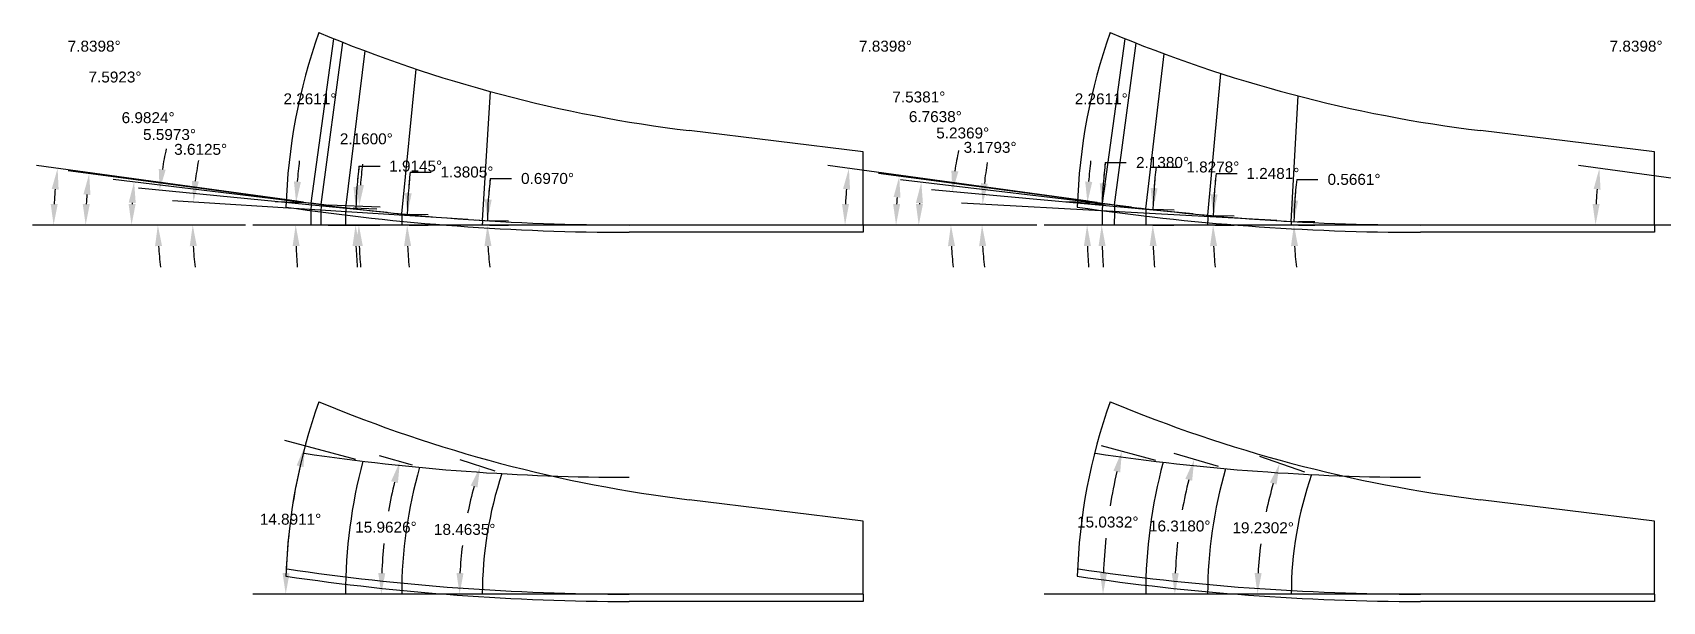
# Model space of a CAD drawing. Header units: inches. Extents: x 113.3 to 164.8, y -27 to 25.4.
# Drawn here: x 129.92 to 143.85, y -3.14 to 1.73 of the extents above; entities that cross this region are included whole.
import ezdxf

# ---------------------------------------------------------------- set-up
doc = ezdxf.new("R2010")
doc.units = ezdxf.units.IN
doc.header["$MEASUREMENT"] = 0
doc.header["$PDMODE"] = 35
doc.layers.get('Defpoints').update_dxf_attribs({"color": 10})
for name, color, linetype, true_color in [('Blade_2', 7, 'Continuous', 0xcccc00), ('Blade_3', 7, 'Continuous', 0x00cc00), ('Blade_4', 7, 'Continuous', 0x00cccc)]:
    doc.layers.add(name, color=color, linetype=linetype, true_color=true_color)
doc.styles.get("Standard").update_dxf_attribs({"font": 'arial.ttf'})
doc.dimstyles.get("Standard").update_dxf_attribs({"dimtxt": 0.09375, "dimasz": 0.18, "dimexe": 0.18, "dimexo": 0.0625, "dimgap": 0.09, "dimtad": 0, "dimtih": 1, "dimtoh": 1, "dimdec": 4, "dimzin": 0, "dimdsep": 46, "dimtxsty": 'Standard', "dimcen": 0.09, "dimadec": 4, "dimazin": 0, "dimtfac": 1, "dimtdec": 4, "dimtofl": 0, "dimtmove": 0, "dimatfit": 3, "dimfxl": 1, "dimtolj": 1, "dimtzin": 0, "dimarcsym": 0})

# ---------------------------------------------------------------- blocks, each defined once
blk = doc.blocks.new('*D74')
at = {"layer": 'Blade_2', "color": 0, "lineweight": -2, "transparency": 16777216}
for p, q in [((133.828, 0.479), (134.008, 0.479)), ((133.822, 0.12), (133.983, 0.118)), ((133.822, 0.081), (133.983, 0.081))]:
    blk.add_line(p, q, dxfattribs=at)
for start, end in [(172.8807, 179.303), (172.8832, 176.0931), (183.2099, 186.4197)]:
    blk.add_arc((137.016, 0.081), 3.213, start, end, dxfattribs=at)
at = {"layer": 'Blade_2', "color": 0, "transparency": 16777216}
for points in [[(133.84, 0.299), (133.78, 0.301), (133.803, 0.12)], [(133.778, -0.1), (133.838, -0.098), (133.803, 0.081)]]:
    blk.add_solid(points, dxfattribs=at)
at = {"layer": 'Defpoints', "color": 0, "transparency": 16777216}
for p in [(133.76, 0.121), (133.76, 0.081), (133.803, 0.094), (137.016, 0.081)]:
    blk.add_point(p, dxfattribs=at)
at = {"layer": 'Blade_2', "color": 0, "transparency": 16777216, "insert": (134.317, 0.479), "char_height": 0.09375, "attachment_point": 5}
blk.add_mtext('\\A1;0.6970°', dxfattribs=at)
blk = doc.blocks.new('*D75')
at = {"layer": 'Blade_2', "color": 0, "lineweight": -2, "transparency": 16777216}
for p, q in [((133.143, 0.534), (133.323, 0.534)), ((133.134, 0.175), (133.298, 0.171)), ((133.133, 0.081), (133.297, 0.081))]:
    blk.add_line(p, q, dxfattribs=at)
for start, end in [(173.3277, 178.6195), (173.3292, 175.9743), (182.6452, 185.2903)]:
    blk.add_arc((137.016, 0.081), 3.899, start, end, dxfattribs=at)
at = {"layer": 'Blade_2', "color": 0, "transparency": 16777216}
for points in [[(133.156, 0.353), (133.097, 0.356), (133.118, 0.175)], [(133.091, -0.1), (133.151, -0.098), (133.117, 0.081)]]:
    blk.add_solid(points, dxfattribs=at)
at = {"layer": 'Defpoints', "color": 0, "transparency": 16777216}
for p in [(133.072, 0.176), (133.07, 0.081), (133.117, 0.112), (137.016, 0.081)]:
    blk.add_point(p, dxfattribs=at)
at = {"layer": 'Blade_2', "color": 0, "transparency": 16777216, "insert": (133.628, 0.534), "char_height": 0.09375, "attachment_point": 5}
blk.add_mtext('\\A1;1.3805°', dxfattribs=at)
blk = doc.blocks.new('*D76')
at = {"layer": 'Blade_2', "color": 0, "lineweight": -2, "transparency": 16777216}
for p, q in [((132.705, 0.585), (132.885, 0.585)), ((132.655, 0.227), (132.858, 0.22)), ((132.652, 0.081), (132.856, 0.081))]:
    blk.add_line(p, q, dxfattribs=at)
for start, end in [(173.3317, 178.0855), (173.3327, 175.7091), (182.3764, 184.7528)]:
    blk.add_arc((137.016, 0.081), 4.34, start, end, dxfattribs=at)
at = {"layer": 'Blade_2', "color": 0, "transparency": 16777216}
for points in [[(132.718, 0.404), (132.658, 0.407), (132.678, 0.226)], [(132.65, -0.099), (132.71, -0.098), (132.676, 0.081)]]:
    blk.add_solid(points, dxfattribs=at)
at = {"layer": 'Defpoints', "color": 0, "transparency": 16777216}
for p in [(132.592, 0.229), (132.59, 0.081), (132.676, 0.129), (137.016, 0.081)]:
    blk.add_point(p, dxfattribs=at)
at = {"layer": 'Blade_2', "color": 0, "transparency": 16777216, "insert": (133.19, 0.585), "char_height": 0.09375, "attachment_point": 5}
blk.add_mtext('\\A1;1.9145°', dxfattribs=at)
blk = doc.blocks.new('*D77')
at = {"layer": 'Blade_2', "color": 0, "lineweight": -2, "transparency": 16777216}
for p, q in [((133.635, 0.129), (131.11, 0.288)), ((131.736, 0.081), (131.104, 0.081))]:
    blk.add_line(p, q, dxfattribs=at)
for start, end in [(169.7404, 173.0639), (183.3235, 186.6471)]:
    blk.add_arc((134.387, 0.081), 3.104, start, end, dxfattribs=at)
at = {"layer": 'Blade_2', "color": 0, "transparency": 16777216}
for points in [[(131.336, 0.453), (131.277, 0.459), (131.29, 0.277)], [(131.259, -0.1), (131.319, -0.098), (131.284, 0.081)]]:
    blk.add_solid(points, dxfattribs=at)
at = {"layer": 'Defpoints', "color": 0, "transparency": 16777216}
for p in [(131.285, 0.146), (131.798, 0.081), (133.698, 0.125), (133.822, 0.117), (137.016, 0.081)]:
    blk.add_point(p, dxfattribs=at)
at = {"layer": 'Blade_2', "color": 0, "transparency": 16777216, "insert": (131.352, 0.728), "char_height": 0.09375, "attachment_point": 5}
blk.add_mtext('\\A1;3.6125°', dxfattribs=at)
blk = doc.blocks.new('*D78')
at = {"layer": 'Blade_2', "color": 0, "lineweight": -2, "transparency": 16777216}
for p, q in [((132.947, 0.188), (130.822, 0.397)), ((131.736, 0.081), (130.806, 0.081))]:
    blk.add_line(p, q, dxfattribs=at)
for start, end in [(167.6506, 171.0266), (183.376, 186.7521)]:
    blk.add_arc((134.042, 0.081), 3.055, start, end, dxfattribs=at)
at = {"layer": 'Blade_2', "color": 0, "transparency": 16777216}
for points in [[(131.053, 0.554), (130.994, 0.561), (131.001, 0.379)], [(130.962, -0.1), (131.022, -0.098), (130.986, 0.081)]]:
    blk.add_solid(points, dxfattribs=at)
at = {"layer": 'Defpoints', "color": 0, "transparency": 16777216}
for p in [(130.988, 0.181), (133.009, 0.182), (133.134, 0.17), (131.798, 0.081), (137.016, 0.081)]:
    blk.add_point(p, dxfattribs=at)
at = {"layer": 'Blade_2', "color": 0, "transparency": 16777216, "insert": (131.086, 0.855), "char_height": 0.09375, "attachment_point": 5}
blk.add_mtext('\\A1;5.5973°', dxfattribs=at)
blk = doc.blocks.new('*D79')
at = {"layer": 'Blade_2', "color": 0, "lineweight": -2, "transparency": 16777216}
for p, q in [((132.468, 0.244), (130.605, 0.472)), ((131.736, 0.081), (130.581, 0.081))]:
    blk.add_line(p, q, dxfattribs=at)
blk.add_arc((133.8, 0.081), 3.039, 176.4119, 176.6057, dxfattribs=at)
at = {"layer": 'Blade_2', "color": 0, "transparency": 16777216}
for points in [[(130.737, 0.274), (130.797, 0.269), (130.783, 0.451)], [(130.796, 0.26), (130.736, 0.262), (130.761, 0.081)]]:
    blk.add_solid(points, dxfattribs=at)
at = {"layer": 'Defpoints', "color": 0, "transparency": 16777216}
for p in [(130.763, 0.205), (132.53, 0.237), (132.654, 0.221), (131.798, 0.081), (137.016, 0.081)]:
    blk.add_point(p, dxfattribs=at)
at = {"layer": 'Blade_2', "color": 0, "transparency": 16777216, "insert": (130.903, 0.999), "char_height": 0.09375, "attachment_point": 5}
blk.add_mtext('\\A1;6.9824°', dxfattribs=at)
blk = doc.blocks.new('*D92')
at = {"layer": 'Blade_3', "color": 0, "lineweight": -2, "transparency": 16777216}
for p, q in [((140.722, 0.471), (140.902, 0.471)), ((140.737, 0.111), (140.877, 0.11)), ((140.737, 0.081), (140.877, 0.081))]:
    blk.add_line(p, q, dxfattribs=at)
for start, end in [(172.7403, 179.4339), (172.7432, 176.0885), (183.3454, 186.6907)]:
    blk.add_arc((143.78, 0.081), 3.083, start, end, dxfattribs=at)
at = {"layer": 'Blade_3', "color": 0, "transparency": 16777216}
for points in [[(140.734, 0.29), (140.674, 0.293), (140.697, 0.112)], [(140.672, -0.1), (140.732, -0.098), (140.697, 0.081)]]:
    blk.add_solid(points, dxfattribs=at)
at = {"layer": 'Defpoints', "color": 0, "transparency": 16777216}
for p in [(140.674, 0.112), (140.674, 0.081), (140.697, 0.091), (143.78, 0.081)]:
    blk.add_point(p, dxfattribs=at)
at = {"layer": 'Blade_3', "color": 0, "transparency": 16777216, "insert": (141.211, 0.471), "char_height": 0.09375, "attachment_point": 5}
blk.add_mtext('\\A1;0.5661°', dxfattribs=at)
blk = doc.blocks.new('*D93')
at = {"layer": 'Blade_3', "color": 0, "lineweight": -2, "transparency": 16777216}
for p, q in [((140.032, 0.522), (140.212, 0.522)), ((140.023, 0.163), (140.187, 0.159)), ((140.022, 0.081), (140.186, 0.081))]:
    blk.add_line(p, q, dxfattribs=at)
for start, end in [(173.2851, 178.7519), (173.2866, 176.0192), (182.7326, 185.4653)]:
    blk.add_arc((143.78, 0.081), 3.774, start, end, dxfattribs=at)
at = {"layer": 'Blade_3', "color": 0, "transparency": 16777216}
for points in [[(140.045, 0.342), (139.985, 0.345), (140.007, 0.163)], [(139.98, -0.1), (140.04, -0.098), (140.006, 0.081)]]:
    blk.add_solid(points, dxfattribs=at)
at = {"layer": 'Defpoints', "color": 0, "transparency": 16777216}
for p in [(139.96, 0.164), (139.96, 0.081), (140.006, 0.109), (143.78, 0.081)]:
    blk.add_point(p, dxfattribs=at)
at = {"layer": 'Blade_3', "color": 0, "transparency": 16777216, "insert": (140.517, 0.522), "char_height": 0.09375, "attachment_point": 5}
blk.add_mtext('\\A1;1.2481°', dxfattribs=at)
blk = doc.blocks.new('*D94')
at = {"layer": 'Blade_3', "color": 0, "lineweight": -2, "transparency": 16777216}
for p, q in [((139.519, 0.577), (139.699, 0.577)), ((139.495, 0.218), (139.672, 0.212)), ((139.492, 0.081), (139.67, 0.081))]:
    blk.add_line(p, q, dxfattribs=at)
for start, end in [(173.3631, 178.1722), (173.3641, 175.7681), (182.404, 184.808)]:
    blk.add_arc((143.78, 0.081), 4.29, start, end, dxfattribs=at)
at = {"layer": 'Blade_3', "color": 0, "transparency": 16777216}
for points in [[(139.532, 0.396), (139.472, 0.399), (139.492, 0.218)], [(139.464, -0.099), (139.524, -0.098), (139.49, 0.081)]]:
    blk.add_solid(points, dxfattribs=at)
at = {"layer": 'Defpoints', "color": 0, "transparency": 16777216}
for p in [(139.432, 0.22), (139.43, 0.081), (139.49, 0.127), (143.78, 0.081)]:
    blk.add_point(p, dxfattribs=at)
at = {"layer": 'Blade_3', "color": 0, "transparency": 16777216, "insert": (140.004, 0.577), "char_height": 0.09375, "attachment_point": 5}
blk.add_mtext('\\A1;1.8278°', dxfattribs=at)
blk = doc.blocks.new('*D95')
at = {"layer": 'Blade_3', "color": 0, "lineweight": -2, "transparency": 16777216}
for p, q in [((140.55, 0.119), (137.856, 0.268)), ((138.5, 0.081), (137.851, 0.081))]:
    blk.add_line(p, q, dxfattribs=at)
for start, end in [(170.3667, 173.5937), (183.227, 186.454)]:
    blk.add_arc((141.227, 0.081), 3.196, start, end, dxfattribs=at)
at = {"layer": 'Blade_3', "color": 0, "transparency": 16777216}
for points in [[(138.08, 0.435), (138.021, 0.44), (138.036, 0.258)], [(138.006, -0.1), (138.066, -0.098), (138.031, 0.081)]]:
    blk.add_solid(points, dxfattribs=at)
at = {"layer": 'Defpoints', "color": 0, "transparency": 16777216}
for p in [(138.031, 0.14), (138.562, 0.081), (140.612, 0.115), (140.737, 0.108), (143.78, 0.081)]:
    blk.add_point(p, dxfattribs=at)
at = {"layer": 'Blade_3', "color": 0, "transparency": 16777216, "insert": (138.1, 0.745), "char_height": 0.09375, "attachment_point": 5}
blk.add_mtext('\\A1;3.1793°', dxfattribs=at)
blk = doc.blocks.new('*D96')
at = {"layer": 'Blade_3', "color": 0, "lineweight": -2, "transparency": 16777216}
for p, q in [((139.836, 0.176), (137.598, 0.381)), ((138.5, 0.081), (137.585, 0.081))]:
    blk.add_line(p, q, dxfattribs=at)
for start, end in [(168.1167, 171.4399), (183.3232, 186.6463)]:
    blk.add_arc((140.868, 0.081), 3.104, start, end, dxfattribs=at)
at = {"layer": 'Blade_3', "color": 0, "transparency": 16777216}
for points in [[(137.829, 0.54), (137.769, 0.547), (137.778, 0.364)], [(137.74, -0.1), (137.8, -0.098), (137.765, 0.081)]]:
    blk.add_solid(points, dxfattribs=at)
at = {"layer": 'Defpoints', "color": 0, "transparency": 16777216}
for p in [(137.766, 0.176), (139.898, 0.17), (140.023, 0.159), (138.562, 0.081), (143.78, 0.081)]:
    blk.add_point(p, dxfattribs=at)
at = {"layer": 'Blade_3', "color": 0, "transparency": 16777216, "insert": (137.866, 0.868), "char_height": 0.09375, "attachment_point": 5}
blk.add_mtext('\\A1;5.2369°', dxfattribs=at)
blk = doc.blocks.new('*D97')
at = {"layer": 'Blade_3', "color": 0, "lineweight": -2, "transparency": 16777216}
for p, q in [((139.308, 0.235), (137.333, 0.469)), ((138.5, 0.081), (137.31, 0.081))]:
    blk.add_line(p, q, dxfattribs=at)
blk.add_arc((140.602, 0.081), 3.112, 176.5511, 176.6851, dxfattribs=at)
at = {"layer": 'Blade_3', "color": 0, "transparency": 16777216}
for points in [[(137.466, 0.271), (137.526, 0.266), (137.512, 0.448)], [(137.526, 0.26), (137.466, 0.262), (137.49, 0.081)]]:
    blk.add_solid(points, dxfattribs=at)
at = {"layer": 'Defpoints', "color": 0, "transparency": 16777216}
for p in [(137.493, 0.204), (139.37, 0.227), (139.494, 0.213), (138.562, 0.081), (143.78, 0.081)]:
    blk.add_point(p, dxfattribs=at)
at = {"layer": 'Blade_3', "color": 0, "transparency": 16777216, "insert": (137.632, 1.008), "char_height": 0.09375, "attachment_point": 5}
blk.add_mtext('\\A1;6.7638°', dxfattribs=at)
blk = doc.blocks.new('*D136')
at = {"layer": 'Blade_4', "color": 0, "lineweight": -2, "transparency": 16777216}
for p, q in [((145.353, 0.285), (143.13, 0.591)), ((144.916, 0.081), (143.095, 0.081))]:
    blk.add_line(p, q, dxfattribs=at)
blk.add_arc((146.83, 0.081), 3.555, 175.0619, 177.0983, dxfattribs=at)
at = {"layer": 'Blade_4', "color": 0, "transparency": 16777216}
for points in [[(143.259, 0.39), (143.318, 0.384), (143.308, 0.566)], [(143.31, 0.26), (143.25, 0.262), (143.275, 0.081)]]:
    blk.add_solid(points, dxfattribs=at)
at = {"layer": 'Defpoints', "color": 0, "transparency": 16777216}
for p in [(143.279, 0.243), (145.415, 0.276), (145.538, 0.259), (144.978, 0.081), (150.196, 0.081)]:
    blk.add_point(p, dxfattribs=at)
at = {"layer": 'Blade_4', "color": 0, "transparency": 16777216, "insert": (143.622, 1.611), "char_height": 0.09375, "attachment_point": 5}
blk.add_mtext('\\A1;7.8398°', dxfattribs=at)
blk = doc.blocks.new('*D149')
at = {"layer": 'Blade_3', "color": 0, "lineweight": -2, "transparency": 16777216}
for p, q in [((139.014, 0.273), (137.145, 0.521)), ((138.5, 0.081), (137.116, 0.081))]:
    blk.add_line(p, q, dxfattribs=at)
blk.add_arc((140.467, 0.081), 3.171, 175.7146, 176.7473, dxfattribs=at)
at = {"layer": 'Blade_3', "color": 0, "transparency": 16777216}
for points in [[(137.275, 0.321), (137.334, 0.315), (137.323, 0.497)], [(137.331, 0.26), (137.271, 0.262), (137.296, 0.081)]]:
    blk.add_solid(points, dxfattribs=at)
at = {"layer": 'Defpoints', "color": 0, "transparency": 16777216}
for p in [(137.299, 0.22), (139.076, 0.265), (139.254, 0.242), (138.562, 0.081), (143.78, 0.081)]:
    blk.add_point(p, dxfattribs=at)
at = {"layer": 'Blade_3', "color": 0, "transparency": 16777216, "insert": (137.491, 1.176), "char_height": 0.09375, "attachment_point": 5}
blk.add_mtext('\\A1;7.5381°', dxfattribs=at)
blk = doc.blocks.new('*D150')
at = {"layer": 'Blade_3', "color": 0, "lineweight": -2, "transparency": 16777216}
for p, q in [((139.084, 0.616), (139.264, 0.616)), ((139.102, 0.256), (138.877, 0.264)), ((139.099, 0.081), (138.874, 0.081))]:
    blk.add_line(p, q, dxfattribs=at)
for start, end in [(173.4969, 177.862), (173.4977, 175.6799), (182.1822, 184.3644)]:
    blk.add_arc((143.78, 0.081), 4.726, start, end, dxfattribs=at)
at = {"layer": 'Blade_3', "color": 0, "transparency": 16777216}
for points in [[(139.097, 0.435), (139.037, 0.439), (139.057, 0.257)], [(139.027, -0.099), (139.087, -0.098), (139.054, 0.081)]]:
    blk.add_solid(points, dxfattribs=at)
at = {"layer": 'Defpoints', "color": 0, "transparency": 16777216}
for p in [(139.054, 0.14), (139.165, 0.253), (139.162, 0.081), (143.78, 0.081)]:
    blk.add_point(p, dxfattribs=at)
at = {"layer": 'Blade_3', "color": 0, "transparency": 16777216, "insert": (139.574, 0.616), "char_height": 0.09375, "attachment_point": 5}
blk.add_mtext('\\A1;2.1380°', dxfattribs=at)
blk = doc.blocks.new('*D151')
at = {"layer": 'Blade_3', "color": 0, "lineweight": -2, "transparency": 16777216}
for p, q in [((138.937, 0.285), (136.714, 0.591)), ((138.5, 0.081), (136.68, 0.081))]:
    blk.add_line(p, q, dxfattribs=at)
blk.add_arc((140.414, 0.081), 3.555, 175.0619, 177.0983, dxfattribs=at)
at = {"layer": 'Blade_3', "color": 0, "transparency": 16777216}
for points in [[(136.843, 0.39), (136.903, 0.384), (136.893, 0.566)], [(136.894, 0.26), (136.834, 0.262), (136.86, 0.081)]]:
    blk.add_solid(points, dxfattribs=at)
at = {"layer": 'Defpoints', "color": 0, "transparency": 16777216}
for p in [(136.863, 0.243), (138.999, 0.276), (139.123, 0.259), (138.562, 0.081), (143.78, 0.081)]:
    blk.add_point(p, dxfattribs=at)
at = {"layer": 'Blade_3', "color": 0, "transparency": 16777216, "insert": (137.206, 1.611), "char_height": 0.09375, "attachment_point": 5}
blk.add_mtext('\\A1;7.8398°', dxfattribs=at)
blk = doc.blocks.new('*D152')
at = {"layer": 'Blade_3', "color": 0, "lineweight": -2, "transparency": 16777216}
for p, q in [((138.998, 0.27), (138.752, 0.28)), ((138.995, 0.081), (138.749, 0.081))]:
    blk.add_line(p, q, dxfattribs=at)
for start, end in [(173.4872, 175.6131), (182.1258, 184.2516)]:
    blk.add_arc((143.78, 0.081), 4.852, start, end, dxfattribs=at)
at = {"layer": 'Blade_3', "color": 0, "transparency": 16777216}
for points in [[(138.973, 0.45), (138.913, 0.454), (138.932, 0.273)], [(138.902, -0.099), (138.962, -0.098), (138.929, 0.081)]]:
    blk.add_solid(points, dxfattribs=at)
at = {"layer": 'Defpoints', "color": 0, "transparency": 16777216}
for p in [(138.929, 0.145), (139.061, 0.267), (139.057, 0.081), (143.78, 0.081)]:
    blk.add_point(p, dxfattribs=at)
at = {"layer": 'Blade_3', "color": 0, "transparency": 16777216, "insert": (139.05, 1.16), "char_height": 0.09375, "attachment_point": 5}
blk.add_mtext('\\A1;2.2611°', dxfattribs=at)
blk = doc.blocks.new('*D156')
at = {"layer": 'Blade_2', "color": 0, "lineweight": -2, "transparency": 16777216}
for p, q in [((132.173, 0.285), (129.95, 0.591)), ((131.736, 0.081), (129.915, 0.081))]:
    blk.add_line(p, q, dxfattribs=at)
blk.add_arc((133.65, 0.081), 3.555, 175.0619, 177.0983, dxfattribs=at)
at = {"layer": 'Blade_2', "color": 0, "transparency": 16777216}
for points in [[(130.079, 0.39), (130.138, 0.384), (130.129, 0.566)], [(130.13, 0.26), (130.07, 0.262), (130.095, 0.081)]]:
    blk.add_solid(points, dxfattribs=at)
at = {"layer": 'Defpoints', "color": 0, "transparency": 16777216}
for p in [(130.099, 0.243), (132.235, 0.276), (132.359, 0.259), (131.798, 0.081), (137.016, 0.081)]:
    blk.add_point(p, dxfattribs=at)
at = {"layer": 'Blade_2', "color": 0, "transparency": 16777216, "insert": (130.442, 1.611), "char_height": 0.09375, "attachment_point": 5}
blk.add_mtext('\\A1;7.8398°', dxfattribs=at)
blk = doc.blocks.new('*D157')
at = {"layer": 'Blade_2', "color": 0, "lineweight": -2, "transparency": 16777216}
for p, q in [((132.234, 0.27), (131.988, 0.28)), ((132.23, 0.081), (131.984, 0.081))]:
    blk.add_line(p, q, dxfattribs=at)
for start, end in [(173.4872, 175.6131), (182.1258, 184.2516)]:
    blk.add_arc((137.016, 0.081), 4.852, start, end, dxfattribs=at)
at = {"layer": 'Blade_2', "color": 0, "transparency": 16777216}
for points in [[(132.209, 0.45), (132.149, 0.454), (132.168, 0.273)], [(132.138, -0.099), (132.198, -0.098), (132.164, 0.081)]]:
    blk.add_solid(points, dxfattribs=at)
at = {"layer": 'Defpoints', "color": 0, "transparency": 16777216}
for p in [(132.165, 0.145), (132.297, 0.267), (132.293, 0.081), (137.016, 0.081)]:
    blk.add_point(p, dxfattribs=at)
at = {"layer": 'Blade_2', "color": 0, "transparency": 16777216, "insert": (132.286, 1.16), "char_height": 0.09375, "attachment_point": 5}
blk.add_mtext('\\A1;2.2611°', dxfattribs=at)
blk = doc.blocks.new('*D158')
at = {"layer": 'Blade_2', "color": 0, "lineweight": -2, "transparency": 16777216}
for p, q in [((132.231, 0.276), (130.22, 0.544)), ((131.736, 0.081), (130.189, 0.081))]:
    blk.add_line(p, q, dxfattribs=at)
blk.add_arc((133.693, 0.081), 3.324, 175.511, 176.8968, dxfattribs=at)
at = {"layer": 'Blade_2', "color": 0, "transparency": 16777216}
for points in [[(130.35, 0.344), (130.41, 0.338), (130.399, 0.52)], [(130.404, 0.26), (130.344, 0.262), (130.369, 0.081)]]:
    blk.add_solid(points, dxfattribs=at)
at = {"layer": 'Defpoints', "color": 0, "transparency": 16777216}
for p in [(130.373, 0.228), (132.293, 0.268), (132.471, 0.244), (131.798, 0.081), (137.016, 0.081)]:
    blk.add_point(p, dxfattribs=at)
at = {"layer": 'Blade_2', "color": 0, "transparency": 16777216, "insert": (130.62, 1.347), "char_height": 0.09375, "attachment_point": 5}
blk.add_mtext('\\A1;7.5923°', dxfattribs=at)
blk = doc.blocks.new('*D159')
at = {"layer": 'Blade_2', "color": 0, "lineweight": -2, "transparency": 16777216}
for p, q in [((132.444, 0.254), (132.887, 0.237)), ((132.441, 0.081), (132.884, 0.081))]:
    blk.add_line(p, q, dxfattribs=at)
for start, end in [(173.0562, 175.4481), (182.3919, 184.7839)]:
    blk.add_arc((137.016, 0.081), 4.312, start, end, dxfattribs=at)
at = {"layer": 'Blade_2', "color": 0, "transparency": 16777216}
for points in [[(132.748, 0.422), (132.688, 0.425), (132.707, 0.244)], [(132.678, -0.099), (132.738, -0.098), (132.704, 0.081)]]:
    blk.add_solid(points, dxfattribs=at)
at = {"layer": 'Defpoints', "color": 0, "transparency": 16777216}
for p in [(132.382, 0.256), (132.379, 0.081), (132.704, 0.135), (137.016, 0.081)]:
    blk.add_point(p, dxfattribs=at)
at = {"layer": 'Blade_2', "color": 0, "transparency": 16777216, "insert": (132.768, 0.818), "char_height": 0.09375, "attachment_point": 5}
blk.add_mtext('\\A1;2.1600°', dxfattribs=at)
blk = doc.blocks.new('*D170')
at = {"color": 0, "lineweight": -2, "transparency": 16777216}
for p, q in [((132.678, -1.924), (132.071, -1.762)), ((132.527, -3.077), (131.899, -3.077))]:
    blk.add_line(p, q, dxfattribs=at)
for start, end in [(167.1977, 170.9378), (174.1651, 177.9111)]:
    blk.add_arc((137.016, -3.077), 4.937, start, end, dxfattribs=at)
at = {"color": 0, "transparency": 16777216}
for points in [[(132.172, -1.976), (132.231, -1.99), (132.244, -1.808)], [(132.112, -2.898), (132.052, -2.897), (132.079, -3.077)]]:
    blk.add_solid(points, dxfattribs=at)
at = {"layer": 'Defpoints', "color": 0, "transparency": 16777216}
for p in [(132.739, -1.94), (132.153, -2.226), (132.59, -3.077), (137.016, -3.077)]:
    blk.add_point(p, dxfattribs=at)
at = {"color": 0, "transparency": 16777216, "insert": (132.12, -2.437), "char_height": 0.09375, "attachment_point": 5}
blk.add_mtext('\\A1;14.8911°', dxfattribs=at)
blk = doc.blocks.new('*D171')
at = {"color": 0, "lineweight": -2, "transparency": 16777216}
for p, q in [((133.162, -1.975), (132.881, -1.895)), ((133.008, -3.077), (132.716, -3.077))]:
    blk.add_line(p, q, dxfattribs=at)
for start, end in [(166.5405, 170.0779), (173.9503, 177.4969)]:
    blk.add_arc((137.016, -3.077), 4.12, start, end, dxfattribs=at)
at = {"color": 0, "transparency": 16777216}
for points in [[(132.98, -2.111), (133.038, -2.126), (133.055, -1.944)], [(132.93, -2.898), (132.87, -2.897), (132.896, -3.077)]]:
    blk.add_solid(points, dxfattribs=at)
at = {"layer": 'Defpoints', "color": 0, "transparency": 16777216}
for p in [(133.223, -1.992), (132.967, -2.316), (133.07, -3.077), (137.016, -3.077)]:
    blk.add_point(p, dxfattribs=at)
at = {"color": 0, "transparency": 16777216, "insert": (132.936, -2.505), "char_height": 0.09375, "attachment_point": 5}
blk.add_mtext('\\A1;15.9626°', dxfattribs=at)
blk = doc.blocks.new('*D172')
at = {"color": 0, "lineweight": -2, "transparency": 16777216}
for p, q in [((133.868, -2.026), (133.571, -1.927)), ((133.697, -3.077), (133.385, -3.077))]:
    blk.add_line(p, q, dxfattribs=at)
for start, end in [(164.5248, 168.4408), (173.0804, 177.0117)]:
    blk.add_arc((137.016, -3.077), 3.452, start, end, dxfattribs=at)
at = {"color": 0, "transparency": 16777216}
for points in [[(133.661, -2.148), (133.718, -2.165), (133.742, -1.984)], [(133.599, -2.898), (133.539, -2.897), (133.565, -3.077)]]:
    blk.add_solid(points, dxfattribs=at)
at = {"layer": 'Defpoints', "color": 0, "transparency": 16777216}
for p in [(133.927, -2.046), (133.644, -2.341), (133.76, -3.077), (137.016, -3.077)]:
    blk.add_point(p, dxfattribs=at)
at = {"color": 0, "transparency": 16777216, "insert": (133.609, -2.524), "char_height": 0.09375, "attachment_point": 5}
blk.add_mtext('\\A1;18.4635°', dxfattribs=at)
blk = doc.blocks.new('*D173')
at = {"color": 0, "lineweight": -2, "transparency": 16777216}
for p, q in [((139.518, -1.933), (139.053, -1.808)), ((139.367, -3.077), (138.885, -3.077))]:
    blk.add_line(p, q, dxfattribs=at)
for start, end in [(167.1543, 170.7896), (174.1706, 177.8125)]:
    blk.add_arc((143.78, -3.077), 4.715, start, end, dxfattribs=at)
at = {"color": 0, "transparency": 16777216}
for points in [[(139.154, -2.022), (139.212, -2.036), (139.227, -1.854)], [(139.099, -2.898), (139.039, -2.897), (139.065, -3.077)]]:
    blk.add_solid(points, dxfattribs=at)
at = {"layer": 'Defpoints', "color": 0, "transparency": 16777216}
for p in [(139.579, -1.949), (139.137, -2.257), (139.43, -3.077), (143.78, -3.077)]:
    blk.add_point(p, dxfattribs=at)
at = {"color": 0, "transparency": 16777216, "insert": (139.106, -2.461), "char_height": 0.09375, "attachment_point": 5}
blk.add_mtext('\\A1;15.0332°', dxfattribs=at)
blk = doc.blocks.new('*D174')
at = {"color": 0, "lineweight": -2, "transparency": 16777216}
for p, q in [((140.053, -1.986), (139.672, -1.875)), ((139.897, -3.077), (139.499, -3.077))]:
    blk.add_line(p, q, dxfattribs=at)
for start, end in [(166.1971, 169.8895), (173.783, 177.4849)]:
    blk.add_arc((143.78, -3.077), 4.101, start, end, dxfattribs=at)
at = {"color": 0, "transparency": 16777216}
for points in [[(139.769, -2.091), (139.827, -2.107), (139.845, -1.925)], [(139.713, -2.898), (139.653, -2.897), (139.679, -3.077)]]:
    blk.add_solid(points, dxfattribs=at)
at = {"layer": 'Defpoints', "color": 0, "transparency": 16777216}
for p in [(140.113, -2.004), (139.753, -2.303), (139.96, -3.077), (143.78, -3.077)]:
    blk.add_point(p, dxfattribs=at)
at = {"color": 0, "transparency": 16777216, "insert": (139.721, -2.495), "char_height": 0.09375, "attachment_point": 5}
blk.add_mtext('\\A1;16.3180°', dxfattribs=at)
blk = doc.blocks.new('*D175')
at = {"color": 0, "lineweight": -2, "transparency": 16777216}
for p, q in [((140.789, -2.034), (140.405, -1.9)), ((140.612, -3.077), (140.206, -3.077))]:
    blk.add_line(p, q, dxfattribs=at)
for start, end in [(163.8086, 168.0149), (172.7383, 176.9611)]:
    blk.add_arc((143.78, -3.077), 3.394, start, end, dxfattribs=at)
at = {"color": 0, "transparency": 16777216}
for points in [[(140.492, -2.122), (140.549, -2.14), (140.575, -1.959)], [(140.421, -2.898), (140.361, -2.897), (140.386, -3.077)]]:
    blk.add_solid(points, dxfattribs=at)
at = {"layer": 'Defpoints', "color": 0, "transparency": 16777216}
for p in [(140.848, -2.054), (140.471, -2.324), (140.674, -3.077), (143.78, -3.077)]:
    blk.add_point(p, dxfattribs=at)
at = {"color": 0, "transparency": 16777216, "insert": (140.434, -2.51), "char_height": 0.09375, "attachment_point": 5}
blk.add_mtext('\\A1;19.2302°', dxfattribs=at)

msp = doc.modelspace()

# ---------------------------------------------------------------- linework, layer by layer
for p, q in [((137.01615, 0.70611), (135.52733, 0.88891)), ((143.78025, 0.70611), (142.29143, 0.88891)), ((137.01615, 0.08111), (137.01615, 0.01861)), ((143.78025, 0.08111), (143.78025, 0.01861)), ((137.01615, -2.4523), (135.52733, -2.26949)), ((143.78025, -2.4523), (142.29143, -2.26949)), ((137.01615, -3.0773), (137.01615, -3.1398)), ((143.78025, -3.0773), (143.78025, -3.1398))]:
    msp.add_line(p, q)
at = {"linetype": 'ByBlock'}
for p, q in [((137.01615, 0.08111), (137.01615, 0.70611)), ((143.78025, 0.08111), (143.78025, 0.70611)), ((137.01615, 0.01861), (135.01615, 0.01861)), ((143.78025, 0.01861), (141.78025, 0.01861)), ((137.01615, -3.0773), (137.01615, -2.4523)), ((143.78025, -3.0773), (143.78025, -2.4523)), ((137.01615, -3.1398), (135.01615, -3.1398)), ((143.78025, -3.1398), (141.78025, -3.1398))]:
    msp.add_line(p, q, dxfattribs=at)
at = {"color": 1}
for p, q in [((137.01615, 0.08111), (131.79821, 0.08111)), ((143.78025, 0.08111), (138.56231, 0.08111)), ((137.01615, -3.0773), (131.79821, -3.0773)), ((143.78025, -3.0773), (138.56231, -3.0773))]:
    msp.add_line(p, q, dxfattribs=at)
for centre, radius, start, end in [((137.01615, 0.08111), 4.9375, 160.516207, 178.212174), ((136.98976, 12.79947), 12, 247.312945, 263), ((143.78025, 0.08111), 4.9375, 160.516207, 178.212174), ((143.75386, 12.79947), 12, 247.312945, 263), ((137.01615, -3.0773), 4.9375, 160.516207, 178.212174), ((136.98976, 9.64106), 12, 247.312945, 263), ((143.78025, -3.0773), 4.9375, 160.516207, 178.212174), ((143.75386, 9.64106), 12, 247.312945, 263), ((137.01615, -3.0773), 4.42617, 165.10886, 180), ((143.78025, -3.0773), 4.35038, 164.966781, 180), ((137.01615, -3.0773), 3.94578, 164.037353, 180), ((137.01615, -3.0773), 3.25648, 161.536473, 180), ((143.78025, -3.0773), 3.82069, 163.681983, 180), ((143.78025, -3.0773), 3.10591, 160.769767, 180)]:
    msp.add_arc(centre, radius, start, end)
at = {"linetype": 'ByBlock'}
for centre, radius in [((135.01615, 20.01861), 19.9375), ((135.01615, 20.01861), 20), ((141.78025, 20.01861), 20), ((135.01615, 16.8602), 18.9375), ((141.78025, 16.8602), 18.9375), ((135.01615, 16.8602), 20), ((135.01615, 16.8602), 19.9375), ((141.78025, 16.8602), 20), ((141.78025, 16.8602), 19.9375)]:
    msp.add_arc(centre, radius, 261.56109, 270, dxfattribs=at)
at = {"layer": 'Blade_2'}
for p, q in [((132.29659, 0.26746), (132.49038, 1.67492)), ((132.38195, 0.25589), (132.56701, 1.64423)), ((132.59245, 0.22898), (132.75679, 1.57084)), ((133.07151, 0.17617), (133.19301, 1.41594)), ((133.75992, 0.12073), (133.82951, 1.22308)), ((132.47116, 0.244), (132.29274, 0.26779)), ((132.53041, 0.23657), (132.65449, 0.22138)), ((133.00931, 0.18227), (133.13371, 0.17008)), ((133.69754, 0.12466), (133.82229, 0.11679))]:
    msp.add_line(p, q, dxfattribs=at)
for radius, start in [(4.72324, 177.738859), (4.63749, 177.840038), (4.42617, 178.085543), (3.94578, 178.619473), (3.25648, 179.30296)]:
    msp.add_arc((137.01615, 0.08111), radius, start, 180, dxfattribs=at)
at = {"layer": 'Blade_3'}
for p, q in [((139.06069, 0.26746), (139.25448, 1.67492)), ((139.16472, 0.25341), (139.34789, 1.63759)), ((139.43208, 0.21987), (139.58928, 1.5453)), ((139.96047, 0.16433), (140.07174, 1.37835)), ((140.67449, 0.1118), (140.73414, 1.18563)), ((138.99877, 0.27599), (139.1226, 0.25894)), ((139.0755, 0.26522), (139.25395, 0.24161)), ((139.37002, 0.22723), (139.49415, 0.21251)), ((139.89823, 0.17004), (140.02271, 0.15863)), ((140.61209, 0.11526), (140.73689, 0.10833))]:
    msp.add_line(p, q, dxfattribs=at)
for centre, radius, start, end in [((141.78025, 20.01861), 19.9375, 261.56109, 270), ((143.78025, 0.08111), 4.72324, 177.738859, 180), ((143.78025, 0.08111), 4.61874, 177.862049, 180), ((143.78025, 0.08111), 4.35038, 178.172152, 180), ((143.78025, 0.08111), 3.82069, 178.751867, 180), ((143.78025, 0.08111), 3.10591, 179.433897, 180)]:
    msp.add_arc(centre, radius, start, end, dxfattribs=at)

# ---------------------------------------------------------------- dimensions: what is measured, and where the dimension line sits
for base, center, p1, p2, picture, middle in [((132.15258, -2.22607), (137.01615, -3.0773), (132.73863, -1.93985), (132.58998, -3.0773), '*D170', (132.12028, -2.43748)), ((139.137221, -2.256757), (143.78025, -3.077299), (139.578759, -1.948902), (139.42987, -3.077299), '*D173', (139.105789, -2.460516)), ((132.96653, -2.31638), (137.01615, -3.0773), (133.22251, -1.99217), (133.07037, -3.0773), '*D171', (132.93558, -2.50517)), ((133.64389, -2.34147), (137.01615, -3.0773), (133.9273, -2.04597), (133.75967, -3.0773), '*D172', (133.60925, -2.52356)), ((139.75311, -2.30335), (143.78025, -3.0773), (140.11347, -2.00381), (139.95956, -3.0773), '*D174', (139.72092, -2.49531)), ((140.470679, -2.324158), (143.78025, -3.077299), (140.847641, -2.054321), (140.67434, -3.077299), '*D175', (140.433748, -2.510372))]:
    dim = msp.add_angular_dim_3p(base=base, center=center, p1=p1, p2=p2, dimstyle='Standard')
    dim.commit()
    dim.dimension.update_dxf_attribs({"geometry": picture, "text_midpoint": middle})
at = {"layer": 'Blade_2'}
for base, line1, line2, picture, middle in [((130.09911803, 0.24317798), ((137.01615031, 0.08110934), (131.79820973, 0.08110934)), ((132.23466974, 0.27598595), (132.35850139, 0.25893539)), '*D156', (130.44173706, 1.6114905)), ((130.3727168, 0.2278731), ((137.0161503, 0.0811093), (131.7982097, 0.0811093)), ((132.4711637, 0.2440032), (132.2927417, 0.2677853)), '*D158', (130.6198737, 1.3467475)), ((130.7634562, 0.2045195), ((137.0161503, 0.0811093), (131.7982097, 0.0811093)), ((132.5304148, 0.2365738), (132.6544877, 0.2213782)), '*D79', (130.9029632, 0.999231)), ((130.987842, 0.180584), ((137.01615, 0.081109), (131.79821, 0.081109)), ((133.00931, 0.182269), (133.133714, 0.170077)), '*D78', (131.085906, 0.855182)), ((131.284575, 0.1463306), ((137.0161503, 0.0811093), (131.7982097, 0.0811093)), ((133.6975401, 0.1246635), (133.8222917, 0.1167875)), '*D77', (131.352004, 0.727754))]:
    dim = msp.add_angular_dim_2l(base=base, line1=line1, line2=line2, dimstyle='Standard', dxfattribs=at)
    dim.commit()
    dim.dimension.update_dxf_attribs({"geometry": picture, "text_midpoint": middle, "dimtype": 162})
for base, center, p1, p2, picture, middle in [((132.16484, 0.14493), (137.01615, 0.08111), (132.29659, 0.26746), (132.29291, 0.08111), '*D157', (132.28595, 1.16022)), ((132.704497, 0.135293), (137.01615, 0.081109), (132.381953, 0.255894), (132.378658, 0.081109), '*D159', (132.767627, 0.818224))]:
    dim = msp.add_angular_dim_3p(base=base, center=center, p1=p1, p2=p2, dimstyle='Standard', dxfattribs=at)
    dim.commit()
    dim.dimension.update_dxf_attribs({"geometry": picture, "text_midpoint": middle, "dimtype": 165})
for base, center, p1, p2, picture, middle in [((132.67626, 0.12945), (137.01615, 0.08111), (132.59245, 0.22898), (132.58998, 0.08111), '*D76', (133.19035, 0.58509)), ((133.11702, 0.11243), (137.01615, 0.08111), (133.07151, 0.17617), (133.07037, 0.08111), '*D75', (133.6283, 0.53416)), ((133.8027721, 0.0941404), (137.0161503, 0.0811093), (133.7599159, 0.1207255), (133.7596749, 0.0811093), '*D74', (134.316931, 0.4793644))]:
    dim = msp.add_angular_dim_3p(base=base, center=center, p1=p1, p2=p2, dimstyle='Standard', dxfattribs=at)
    dim.commit()
    dim.dimension.update_dxf_attribs({"geometry": picture, "text_midpoint": middle})
at = {"layer": 'Blade_3'}
for base, line1, line2, picture, middle in [((136.86321754, 0.24317798), ((143.78024982, 0.08110934), (138.56230924, 0.08110934)), ((138.99876925, 0.27598595), (139.1226009, 0.25893539)), '*D151', (137.20583657, 1.6114905)), ((137.298802, 0.220132), ((143.7802498, 0.0811093), (138.5623092, 0.0811093)), ((139.0755024, 0.2652211), (139.2539468, 0.2416076)), '*D149', (137.4906678, 1.1757234)), ((137.4928959, 0.2035188), ((143.7802498, 0.0811093), (138.5623092, 0.0811093)), ((139.3700183, 0.2272325), (139.4941483, 0.2125105)), '*D97', (137.6318861, 1.0084466)), ((137.7660305, 0.1756608), ((143.7802498, 0.0811093), (138.5623092, 0.0811093)), ((139.8982284, 0.1700374), (140.0227066, 0.1586281)), '*D96', (137.8661026, 0.86842)), ((138.031136, 0.1402276), ((143.7802498, 0.0811093), (138.5623092, 0.0811093)), ((140.6120873, 0.1152627), (140.7368949, 0.10833)), '*D95', (138.1003191, 0.7451129))]:
    dim = msp.add_angular_dim_2l(base=base, line1=line1, line2=line2, dimstyle='Standard', dxfattribs=at)
    dim.commit()
    dim.dimension.update_dxf_attribs({"geometry": picture, "text_midpoint": middle, "dimtype": 162})
dim = msp.add_angular_dim_3p(base=(138.92894, 0.14493), center=(143.78025, 0.08111), p1=(139.06069, 0.26746), p2=(139.05701, 0.08111), dimstyle='Standard', dxfattribs=at)
dim.commit()
dim.dimension.update_dxf_attribs({"geometry": '*D152', "text_midpoint": (139.05005, 1.16022), "dimtype": 165})
for base, center, p1, p2, picture, middle in [((139.054228, 0.139895), (143.78025, 0.081109), (139.164725, 0.253414), (139.161509, 0.081109), '*D150', (139.574484, 0.616407)), ((139.49016, 0.12673), (143.78025, 0.08111), (139.43208, 0.21987), (139.42987, 0.08111), '*D94', (140.00366, 0.57697)), ((140.00588, 0.10852), (143.78025, 0.08111), (139.96047, 0.16433), (139.95956, 0.08111), '*D93', (140.51667, 0.52246)), ((140.696979, 0.091264), (143.78025, 0.081109), (140.674491, 0.111796), (140.67434, 0.081109), '*D92', (141.21109, 0.470734))]:
    dim = msp.add_angular_dim_3p(base=base, center=center, p1=p1, p2=p2, dimstyle='Standard', dxfattribs=at)
    dim.commit()
    dim.dimension.update_dxf_attribs({"geometry": picture, "text_midpoint": middle})
at = {"layer": 'Blade_4'}
dim = msp.add_angular_dim_2l(base=(143.27895261, 0.24317798), line1=((150.19598489, 0.08110934), (144.97804431, 0.08110934)), line2=((145.41450432, 0.27598595), (145.53833597, 0.25893539)), dimstyle='Standard', dxfattribs=at)
dim.commit()
dim.dimension.update_dxf_attribs({"geometry": '*D136', "text_midpoint": (143.62157164, 1.6114905), "dimtype": 162})

doc.saveas('drawing.dxf')
